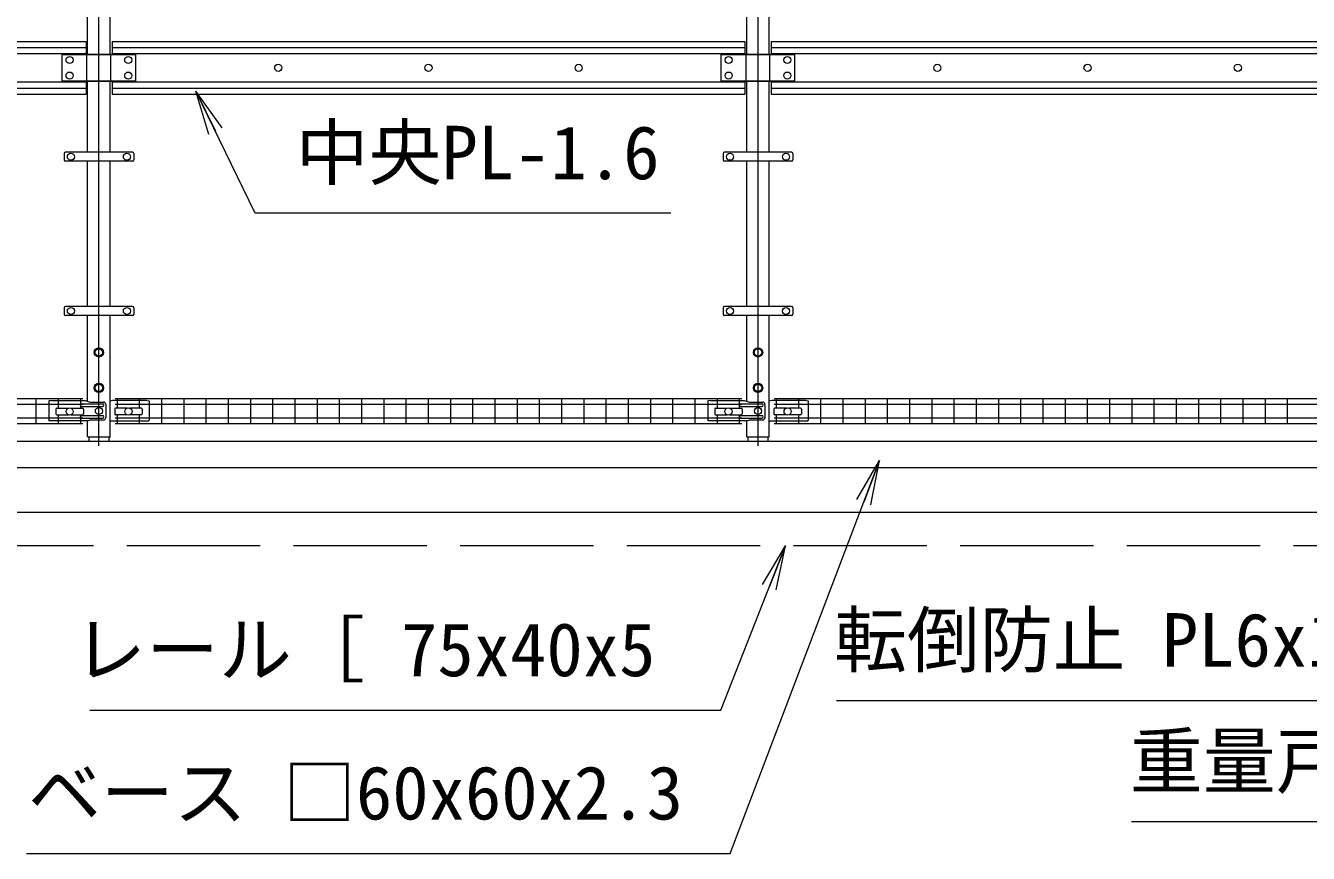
# Model space of a CAD drawing. Units: millimetres, scale not verified. Extents: x -10500 to 10500, y -7425 to 7425.
# Drawn here: x -1377 to 1509, y -350 to 1512 of the extents above; entities that cross this region are included whole.
import ezdxf
from ezdxf.enums import TextEntityAlignment as Align

# ---------------------------------------------------------------- set-up
doc = ezdxf.new("R2010")
doc.units = ezdxf.units.MM
doc.header["$LTSCALE"] = 50
doc.linetypes.add('DASHED', pattern=[7.5, 6, -1.5])
doc.linetypes.add('USER1', pattern=[50.8, 31.75, -6.35, 6.35, -6.35])
for name, color, linetype, lineweight in [('0-0_D-STR5', 3, 'Continuous', 18), ('0-1_D-BMK', 2, 'USER1', 13), ('0-3_0', 7, 'Continuous', 18), ('0-4_D-STR3', 3, 'Continuous', 13), ('0-5_D-STR1', 1, 'Continuous', 18), ('0-6_D-STR2', 7, 'Continuous', 9), ('0-9_D-STR-TXT', 7, 'Continuous', 9)]:
    doc.layers.add(name, color=color, linetype=linetype, lineweight=lineweight)
doc.styles.add('ＭＳ ゴシック', font='')
doc.styles.get('ＭＳ ゴシック').set_extended_font_data('MS Gothic')

# ---------------------------------------------------------------- blocks, each defined once
blk = doc.blocks.new('_Open')
at = {"layer": '0-3_0', "lineweight": 9}
blk.add_line((-50, 8.33), (0, 0), dxfattribs=at)
blk.add_lwpolyline([(-50, -8.33), (0, 0), (-50, 0)], dxfattribs=at)

msp = doc.modelspace()

# ---------------------------------------------------------------- linework, layer by layer
at = {"layer": '0-0_D-STR5'}
msp.add_line((3275.5, 416.98), (-5214.18, 416.98), dxfattribs=at)
at = {"layer": '0-0_D-STR5', "linetype": 'DASHED'}
msp.add_line((3275.5, 341.98), (-5214.18, 341.98), dxfattribs=at)
at = {"layer": '0-1_D-BMK'}
for p, q in [((-1212.5, 566.98), (-1212.5, 2244.98)), ((270.5, 566.98), (270.5, 2244.98))]:
    msp.add_line(p, q, dxfattribs=at)
at = {"layer": '0-4_D-STR3'}
for p, q in [((-2665.5, 1476.13), (-1241.5, 1476.13)), ((-1241.5, 1476.13), (-1241.5, 1446.98)), ((-1183, 1476.13), (241, 1476.13)), ((-1183, 1476.13), (-1183, 1446.98)), ((241, 1476.13), (241, 1446.98)), ((300, 1476.13), (1724, 1476.13)), ((300, 1476.13), (300, 1446.98)), ((-2665.5, 1462.49), (-1241.5, 1462.49)), ((-2665.5, 1448.86), (-1241.5, 1448.86)), ((-1295.5, 1446.98), (-1129.5, 1446.98)), ((-1129.5, 1446.98), (-1295.5, 1446.98)), ((-1295.5, 1386.98), (-1295.5, 1446.98)), ((-1239.3, 1386.98), (-1239.3, 1446.98)), ((-1185.7, 1386.98), (-1185.7, 1446.98)), ((-1183, 1462.49), (241, 1462.49)), ((-1183, 1448.86), (241, 1448.86)), ((-1129.5, 1386.98), (-1129.5, 1446.98)), ((187.5, 1446.98), (353.5, 1446.98)), ((353.5, 1446.98), (187.5, 1446.98)), ((187.5, 1386.98), (187.5, 1446.98)), ((243.7, 1386.98), (243.7, 1446.98)), ((297.3, 1386.98), (297.3, 1446.98)), ((300, 1462.49), (1724, 1462.49)), ((300, 1448.86), (1724, 1448.86)), ((353.5, 1386.98), (353.5, 1446.98)), ((-1295.5, 1386.98), (-1129.5, 1386.98)), ((-1129.5, 1386.98), (-1295.5, 1386.98)), ((-1241.5, 1386.98), (-1241.5, 1357.83)), ((-1183, 1386.98), (-1183, 1357.83)), ((187.5, 1386.98), (353.5, 1386.98)), ((353.5, 1386.98), (187.5, 1386.98)), ((241, 1386.98), (241, 1357.83)), ((300, 1386.98), (300, 1357.83)), ((-2665.5, 1385.1), (-1241.5, 1385.1)), ((-2665.5, 1371.46), (-1241.5, 1371.46)), ((-2665.5, 1357.83), (-1241.5, 1357.83)), ((-1183, 1385.1), (241, 1385.1)), ((-1183, 1371.46), (241, 1371.46)), ((-1183, 1357.83), (241, 1357.83)), ((300, 1385.1), (1724, 1385.1)), ((300, 1371.46), (1724, 1371.46)), ((300, 1357.83), (1724, 1357.83)), ((-1291, 1223.97), (-1291, 1209.97)), ((-1137, 1226.97), (-1288, 1226.97)), ((-1134, 1223.97), (-1134, 1209.97)), ((192, 1223.97), (192, 1209.97)), ((346, 1226.97), (195, 1226.97)), ((349, 1223.97), (349, 1209.97)), ((-1137, 1206.97), (-1288, 1206.97)), ((346, 1206.97), (195, 1206.97)), ((-1291, 876.97), (-1291, 862.97)), ((-1137, 879.97), (-1288, 879.97)), ((-1134, 876.97), (-1134, 862.97)), ((192, 876.97), (192, 862.97)), ((346, 879.97), (195, 879.97)), ((349, 876.97), (349, 862.97)), ((-1137, 859.97), (-1288, 859.97)), ((346, 859.97), (195, 859.97)), ((-1320.5, 668.98), (-1325.5, 667.98)), ((-1325.5, 667.98), (-1325.5, 624.16)), ((-1320.5, 668.98), (-1243.41, 668.98)), ((-1243.41, 668.98), (-1231.85, 664.98)), ((-1231.85, 664.98), (-1202.01, 664.98)), ((-1181.58, 668.98), (-1187.1, 667.07)), ((-1104.5, 668.98), (-1181.58, 668.98)), ((-1104.5, 668.98), (-1099.5, 667.98)), ((-1099.5, 667.98), (-1099.5, 624.16)), ((162.5, 668.98), (157.5, 667.98)), ((157.5, 667.98), (157.5, 624.16)), ((162.5, 668.98), (239.59, 668.98)), ((239.59, 668.98), (251.15, 664.98)), ((251.15, 664.98), (280.99, 664.98)), ((301.42, 668.98), (295.9, 667.07)), ((378.5, 668.98), (301.42, 668.98)), ((378.5, 668.98), (383.5, 667.98)), ((383.5, 667.98), (383.5, 624.16)), ((-1309.25, 649.45), (-1309.25, 638.45)), ((-1307.25, 651.45), (-1281.03, 651.45)), ((-1307.25, 636.45), (-1281.03, 636.45)), ((-1275.46, 651.45), (-1249.25, 651.45)), ((-1275.46, 636.45), (-1249.25, 636.45)), ((-1251.5, 660.98), (-1204.08, 660.98)), ((-1251.5, 654.98), (-1204.08, 654.98)), ((-1251.5, 634.98), (-1204.08, 634.98)), ((-1247.25, 649.45), (-1247.25, 638.45)), ((-1197.01, 659.98), (-1197.01, 629.98)), ((-1177, 649.45), (-1177, 638.45)), ((-1148.78, 651.45), (-1175, 651.45)), ((-1148.78, 636.45), (-1175, 636.45)), ((-1117, 651.45), (-1143.21, 651.45)), ((-1117, 636.45), (-1143.21, 636.45)), ((-1115, 649.45), (-1115, 638.45)), ((173, 649.45), (173, 638.45)), ((175, 651.45), (201.22, 651.45)), ((175, 636.45), (201.22, 636.45)), ((206.79, 651.45), (233, 651.45)), ((206.79, 636.45), (233, 636.45)), ((231.5, 660.98), (278.92, 660.98)), ((231.5, 654.98), (278.92, 654.98)), ((231.5, 634.98), (278.92, 634.98)), ((235, 649.45), (235, 638.45)), ((285.99, 659.98), (285.99, 629.98)), ((306, 649.45), (306, 638.45)), ((334.22, 651.45), (308, 651.45)), ((334.22, 636.45), (308, 636.45)), ((366, 651.45), (339.79, 651.45)), ((366, 636.45), (339.79, 636.45)), ((368, 649.45), (368, 638.45)), ((-1237.1, 623.16), (-1324.5, 623.16)), ((-1251.5, 628.98), (-1204.08, 628.98)), ((-1237.1, 623.16), (-1231.85, 624.98)), ((-1231.85, 624.98), (-1202.01, 624.98)), ((-1187.1, 623.16), (-1100.5, 623.16)), ((245.9, 623.16), (158.5, 623.16)), ((231.5, 628.98), (278.92, 628.98)), ((245.9, 623.16), (251.15, 624.98)), ((251.15, 624.98), (280.99, 624.98)), ((295.9, 623.16), (382.5, 623.16))]:
    msp.add_line(p, q, dxfattribs=at)
for points in [[(-1204, 772.07), (-1212.5, 767.16), (-1221, 772.07), (-1221, 781.88), (-1212.5, 786.79), (-1204, 781.88)], [(279, 772.07), (270.5, 767.16), (262, 772.07), (262, 781.88), (270.5, 786.79), (279, 781.88)], [(-1204, 692.07), (-1212.5, 687.16), (-1221, 692.07), (-1221, 701.88), (-1212.5, 706.79), (-1204, 701.88)], [(279, 692.07), (270.5, 687.16), (262, 692.07), (262, 701.88), (270.5, 706.79), (279, 701.88)]]:
    msp.add_lwpolyline(points, close=True, dxfattribs=at)
for centre, radius in [((-1278.5, 1434.48), 8), ((-1146.5, 1434.48), 8), ((-809, 1416.98), 8), ((-471, 1416.98), 8), ((-133, 1416.98), 8), ((204.5, 1434.48), 8), ((336.5, 1434.48), 8), ((674, 1416.98), 8), ((1012, 1416.98), 8), ((1350, 1416.98), 8), ((-1278.5, 1399.48), 8), ((-1146.5, 1399.48), 8), ((204.5, 1399.48), 8), ((336.5, 1399.48), 8), ((-1275.5, 1216.97), 8), ((-1149.5, 1216.97), 8), ((207.5, 1216.97), 8), ((333.5, 1216.97), 8), ((-1275.5, 869.97), 8), ((-1149.5, 869.97), 8), ((207.5, 869.97), 8), ((333.5, 869.97), 8), ((-1212.5, 776.98), 10.5), ((-1212.5, 776.98), 8.25), ((270.5, 776.98), 10.5), ((270.5, 776.98), 8.25), ((-1212.5, 696.98), 10.5), ((-1212.5, 696.98), 8.25), ((270.5, 696.98), 10.5), ((270.5, 696.98), 8.25), ((-1278.25, 643.95), 8), ((-1212.5, 644.98), 8), ((-1212.5, 644.98), 8), ((-1146, 643.95), 8), ((204, 643.95), 8), ((270.5, 644.98), 8), ((270.5, 644.98), 8), ((337, 643.95), 8)]:
    msp.add_circle(centre, radius, dxfattribs=at)
for centre, radius, start, end in [((-1288, 1223.97), 3, 90, 180), ((-1137, 1223.97), 3, 0, 90), ((195, 1223.97), 3, 90, 180), ((346, 1223.97), 3, 0, 90), ((-1288, 1209.97), 3, 180, 270), ((-1137, 1209.97), 3, 270, 0), ((195, 1209.97), 3, 180, 270), ((346, 1209.97), 3, 270, 0), ((-1288, 876.97), 3, 90, 180), ((-1137, 876.97), 3, 0, 90), ((195, 876.97), 3, 90, 180), ((346, 876.97), 3, 0, 90), ((-1288, 862.97), 3, 180, 270), ((-1137, 862.97), 3, 270, 0), ((195, 862.97), 3, 180, 270), ((346, 862.97), 3, 270, 0), ((-1202.01, 659.98), 5, 0, 90), ((280.99, 659.98), 5, 0, 90), ((-1307.25, 649.45), 2, 90, 180), ((-1307.25, 638.45), 2, 180, 270), ((-1251.5, 657.98), 3, 90, 270), ((-1251.5, 631.98), 3, 90, 270), ((-1249.25, 649.45), 2, 0, 90), ((-1249.25, 638.45), 2, 270, 0), ((-1204.08, 657.98), 3, 270, 90), ((-1204.08, 631.98), 3, 270, 90), ((-1175, 649.45), 2, 90, 180), ((-1175, 638.45), 2, 180, 270), ((-1117, 649.45), 2, 0, 90), ((-1117, 638.45), 2, 270, 0), ((175, 649.45), 2, 90, 180), ((175, 638.45), 2, 180, 270), ((231.5, 657.98), 3, 90, 270), ((231.5, 631.98), 3, 90, 270), ((233, 649.45), 2, 0, 90), ((233, 638.45), 2, 270, 0), ((278.92, 657.98), 3, 270, 90), ((278.92, 631.98), 3, 270, 90), ((308, 649.45), 2, 90, 180), ((308, 638.45), 2, 180, 270), ((366, 649.45), 2, 0, 90), ((366, 638.45), 2, 270, 0), ((-1324.5, 624.16), 1, 180, 270), ((-1202.01, 629.98), 5, 270, 0), ((-1100.5, 624.16), 1, 270, 0), ((158.5, 624.16), 1, 180, 270), ((280.99, 629.98), 5, 270, 0), ((382.5, 624.16), 1, 270, 0)]:
    msp.add_arc(centre, radius, start, end, dxfattribs=at)
at = {"layer": '0-5_D-STR1'}
for p, q in [((-1237.9, 1446.98), (-1237.9, 1626.97)), ((-1187.1, 1446.98), (-1187.1, 1626.97)), ((245.1, 1446.98), (245.1, 1626.97)), ((295.9, 1446.98), (295.9, 1626.97)), ((-1237.9, 1226.97), (-1237.9, 1386.98)), ((-1187.1, 1226.97), (-1187.1, 1386.98)), ((245.1, 1226.97), (245.1, 1386.98)), ((295.9, 1226.97), (295.9, 1386.98)), ((-1237.9, 879.97), (-1237.9, 1206.97)), ((-1187.1, 879.97), (-1187.1, 1206.97)), ((245.1, 879.97), (245.1, 1206.97)), ((295.9, 879.97), (295.9, 1206.97)), ((-1237.9, 667.07), (-1237.9, 859.97)), ((-1187.1, 586.98), (-1187.1, 859.97)), ((245.1, 667.07), (245.1, 859.97)), ((295.9, 586.98), (295.9, 859.97)), ((-1237.9, 586.98), (-1237.9, 623.16)), ((245.1, 586.98), (245.1, 623.16)), ((-1237.4, 586.98), (-1186.6, 586.98)), ((-1234.5, 576.98), (-1234.5, 586.98)), ((-1189.5, 576.98), (-1189.5, 586.98)), ((245.1, 586.98), (295.9, 586.98)), ((248, 576.98), (248, 586.98)), ((293, 576.98), (293, 586.98)), ((-2729.75, 576.98), (3270.25, 576.98))]:
    msp.add_line(p, q, dxfattribs=at)
msp.add_lwpolyline([(3270.5, 576.98), (3270.5, 516.98), (-2729.5, 516.98)], dxfattribs=at)
at = {"layer": '0-6_D-STR2'}
for p, q in [((-2658.5, 672.97), (-1248.5, 672.97)), ((-1353.5, 616.97), (-1353.5, 672.97)), ((-1303.5, 651.45), (-1303.5, 672.97)), ((-1253.5, 651.45), (-1253.5, 672.97)), ((-1176, 672.97), (234, 672.97)), ((-1171, 651.45), (-1171, 672.97)), ((-1121, 651.45), (-1121, 672.97)), ((-1071, 616.97), (-1071, 672.97)), ((-1021, 616.97), (-1021, 672.97)), ((-971, 616.97), (-971, 672.97)), ((-921, 616.97), (-921, 672.97)), ((-871, 616.97), (-871, 672.97)), ((-821, 616.97), (-821, 672.97)), ((-771, 616.97), (-771, 672.97)), ((-721, 616.97), (-721, 672.97)), ((-671, 616.97), (-671, 672.97)), ((-621, 616.97), (-621, 672.97)), ((-571, 616.97), (-571, 672.97)), ((-521, 616.97), (-521, 672.97)), ((-471, 616.97), (-471, 672.97)), ((-421, 616.97), (-421, 672.97)), ((-371, 616.97), (-371, 672.97)), ((-321, 616.97), (-321, 672.97)), ((-271, 616.97), (-271, 672.97)), ((-221, 616.97), (-221, 672.97)), ((-171, 616.97), (-171, 672.97)), ((-121, 616.97), (-121, 672.97)), ((-71, 616.97), (-71, 672.97)), ((-21, 616.97), (-21, 672.97)), ((29, 616.97), (29, 672.97)), ((79, 616.97), (79, 672.97)), ((129, 616.97), (129, 672.97)), ((179, 651.45), (179, 672.97)), ((229, 651.45), (229, 672.97)), ((307, 672.97), (1717, 672.97)), ((312, 651.45), (312, 672.97)), ((362, 651.45), (362, 672.97)), ((412, 616.97), (412, 672.97)), ((462, 616.97), (462, 672.97)), ((512, 616.97), (512, 672.97)), ((562, 616.97), (562, 672.97)), ((612, 616.97), (612, 672.97)), ((662, 616.97), (662, 672.97)), ((712, 616.97), (712, 672.97)), ((762, 616.97), (762, 672.97)), ((812, 616.97), (812, 672.97)), ((862, 616.97), (862, 672.97)), ((912, 616.97), (912, 672.97)), ((962, 616.97), (962, 672.97)), ((1012, 616.97), (1012, 672.97)), ((1062, 616.97), (1062, 672.97)), ((1112, 616.97), (1112, 672.97)), ((1162, 616.97), (1162, 672.97)), ((1212, 616.97), (1212, 672.97)), ((1262, 616.97), (1262, 672.97)), ((1312, 616.97), (1312, 672.97)), ((1362, 616.97), (1362, 672.97)), ((1412, 616.97), (1412, 672.97)), ((1462, 616.97), (1462, 672.97)), ((-2658.5, 660.1), (-1248.5, 660.1)), ((-1303.5, 616.97), (-1303.5, 636.45)), ((-1253.5, 616.97), (-1253.5, 636.45)), ((-1176, 660.1), (234, 660.1)), ((-1171, 616.97), (-1171, 636.45)), ((-1121, 616.97), (-1121, 636.45)), ((179, 616.97), (179, 636.45)), ((229, 616.97), (229, 636.45)), ((307, 660.1), (1717, 660.1)), ((312, 616.97), (312, 636.45)), ((362, 616.97), (362, 636.45)), ((-2658.5, 629.85), (-1248.5, 629.85)), ((-2658.5, 616.97), (-1248.5, 616.97)), ((-1176, 629.85), (234, 629.85)), ((-1176, 616.97), (234, 616.97)), ((307, 629.85), (1717, 629.85)), ((307, 616.97), (1717, 616.97)), ((3734.88, 416.98), (-5214.18, 416.98))]:
    msp.add_line(p, q, dxfattribs=at)
at = {"layer": '0-9_D-STR-TXT'}
for points in [[(74.22, 1090.26), (-860.84, 1090.26), (-993.38, 1362.68)], [(-1375.12, -349.81), (207.75, -349.81), (543.25, 531.81)], [(447.42, -5.86), (1870.27, -5.86), (2119.49, 415.25)], [(1110.83, -278.28), (1886.87, -278.28), (2297.3, 415.25)], [(-1233.26, -27.51), (186.97, -27.51), (331.74, 340.12)]]:
    msp.add_lwpolyline(points, dxfattribs=at)

# ---------------------------------------------------------------- block references
at = {"layer": '0-9_D-STR-TXT', "xscale": 2, "yscale": 2}
for p, rotation in [((-994.26, 1364.48), 115.94443), ((543.97, 533.68), 69.16519), ((332.47, 341.98), 68.50555)]:
    msp.add_blockref('_Open', p, dxfattribs=dict(at, rotation=rotation))

# ---------------------------------------------------------------- texts
at = {"layer": '0-9_D-STR-TXT', "style": 'ＭＳ ゴシック'}
for s, p in [('中央PL-1.6', (-769.64, 1130.29)), ('転倒防止 PL6x150', (441.57, 34.17)), ('レール［ 75x40x5', (-1270.29, 12.52)), ('重量戸車', (1107.28, -238.25)), ('ベース □60x60x2.3', (-1371.84, -309.78))]:
    msp.add_text(s, height=120.2, dxfattribs=at).set_placement(p, align=Align.BOTTOM_LEFT)

doc.saveas('drawing.dxf')
